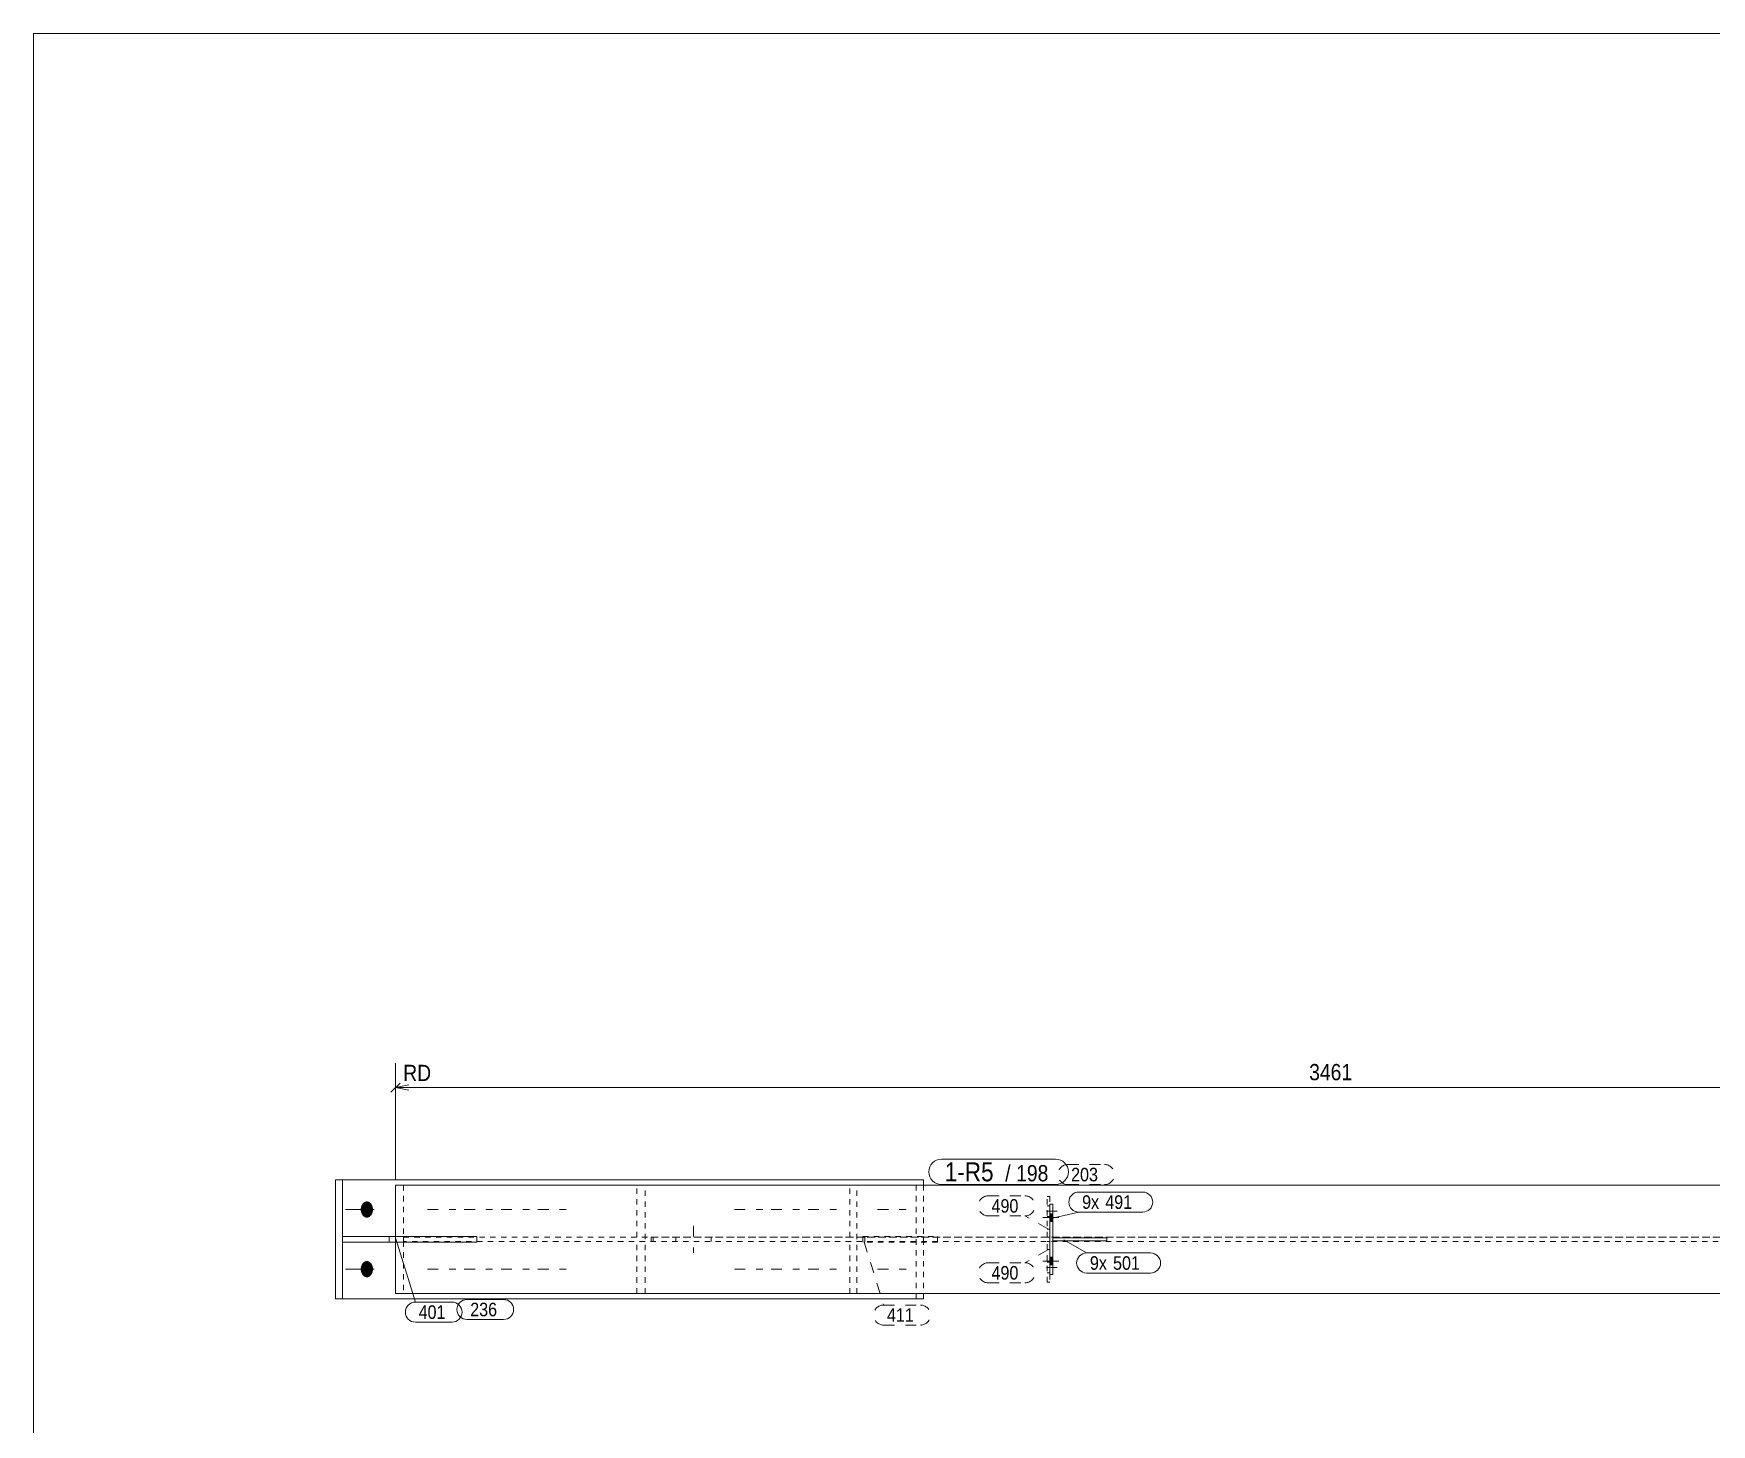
# Model space of a CAD drawing. Header units: millimetres. Extents: x 2 to 1174, y 1 to 825.
# Drawn here: x 5 to 314.6, y 568.4 to 825 of the extents above; entities that cross this region are included whole.
import ezdxf

# ---------------------------------------------------------------- set-up
doc = ezdxf.new("R2010")
doc.units = ezdxf.units.MM
for name, pattern in [('XKITLINE00', [0]), ('XKITLINE01', [4, 1, -1, 1, -1]), ('XKITLINE02', [4, 2, -2])]:
    doc.linetypes.add(name, pattern=pattern)
for name, color, linetype, lineweight in [('Bolt', 3, 'Continuous', 0), ('Dimensions', 7, 'Continuous', 0), ('DrawingSheet', 5, 'Continuous', 0), ('Part', 2, 'Continuous', 0), ('PartMark', 7, 'Continuous', 0)]:
    doc.layers.add(name, color=color, linetype=linetype, lineweight=lineweight)
doc.styles.add('ARIAL', font='ARIAL.TTF')

# ---------------------------------------------------------------- blocks, each defined once
blk = doc.blocks.new('*A80')
at = {"layer": 'Bolt', "color": 3, "linetype": 'XKITLINE02', "lineweight": 0}
for p, q in [((126.74, 605.02), (126.74, 600.02)), ((123.49, 602.92), (123.49, 602.12)), ((129.99, 602.92), (129.99, 602.12))]:
    blk.add_line(p, q, dxfattribs=at)
blk = doc.blocks.new('*A85')
at = {"layer": 'Bolt'}
for points in [[(65.36, 608.05), (65.36, 608.09), (65.37, 608.13), (65.37, 608.16), (65.37, 608.2), (65.37, 608.24), (65.38, 608.27), (65.38, 608.31), (65.39, 608.34), (65.4, 608.38), (65.4, 608.42), (65.41, 608.45), (65.42, 608.49), (65.43, 608.52), (65.44, 608.56), (65.45, 608.59), (65.46, 608.62), (65.47, 608.66), (65.48, 608.69), (65.5, 608.72), (65.51, 608.76), (65.52, 608.79), (65.54, 608.82), (65.55, 608.85), (65.57, 608.88), (65.59, 608.91), (65.6, 608.94), (65.62, 608.97), (65.64, 609), (65.66, 609.02), (65.67, 609.05), (65.69, 609.08), (65.71, 609.1), (65.73, 609.13), (65.76, 609.15), (65.78, 609.18), (65.8, 609.2), (65.82, 609.22), (65.84, 609.24), (65.87, 609.26), (65.89, 609.28), (65.91, 609.3), (65.94, 609.32), (65.96, 609.34), (65.99, 609.36), (66.01, 609.37), (66.04, 609.39), (66.06, 609.4), (66.09, 609.42), (66.11, 609.43), (66.14, 609.44), (66.17, 609.45), (66.19, 609.46), (66.22, 609.47), (66.25, 609.48), (66.27, 609.49), (66.3, 609.49), (66.33, 609.5), (66.36, 609.5), (66.38, 609.51), (66.41, 609.51), (66.44, 609.51), (66.47, 609.52), (66.49, 609.52), (66.52, 609.52), (66.55, 609.51), (66.58, 609.51), (66.61, 609.51), (66.63, 609.5), (66.66, 609.5), (66.69, 609.49), (66.72, 609.49), (66.74, 609.48), (66.77, 609.47), (66.8, 609.46), (66.82, 609.45), (66.85, 609.44), (66.88, 609.43), (66.9, 609.42), (66.93, 609.4), (66.95, 609.39), (66.98, 609.37), (67, 609.36), (67.03, 609.34), (67.05, 609.32), (67.08, 609.3), (67.1, 609.28), (67.12, 609.26), (67.15, 609.24), (67.17, 609.22), (67.19, 609.2), (67.21, 609.18), (67.23, 609.15), (67.26, 609.13), (67.28, 609.1), (67.3, 609.08), (67.32, 609.05), (67.33, 609.02), (67.35, 609), (67.37, 608.97), (67.39, 608.94), (67.4, 608.91), (67.42, 608.88), (67.44, 608.85), (67.45, 608.82), (67.47, 608.79), (67.48, 608.76), (67.49, 608.72), (67.51, 608.69), (67.52, 608.66), (67.53, 608.62), (67.54, 608.59), (67.55, 608.56), (67.56, 608.52), (67.57, 608.49), (67.58, 608.45), (67.59, 608.42), (67.59, 608.38), (67.6, 608.34), (67.61, 608.31), (67.61, 608.27), (67.62, 608.24), (67.62, 608.2), (67.62, 608.16), (67.62, 608.13), (67.63, 608.09), (67.63, 608.05), (67.63, 608.02), (67.63, 607.98), (67.63, 607.94), (67.62, 607.91), (67.62, 607.87), (67.62, 607.83), (67.62, 607.8), (67.61, 607.76), (67.61, 607.72), (67.6, 607.69), (67.59, 607.65), (67.59, 607.62), (67.58, 607.58), (67.57, 607.55), (67.56, 607.51), (67.55, 607.48), (67.54, 607.44), (67.53, 607.41), (67.52, 607.37), (67.51, 607.34), (67.49, 607.31), (67.48, 607.28), (67.47, 607.25), (67.45, 607.21), (67.44, 607.18), (67.42, 607.15), (67.4, 607.12), (67.39, 607.09), (67.37, 607.06), (67.35, 607.04), (67.33, 607.01), (67.32, 606.98), (67.3, 606.96), (67.28, 606.93), (67.26, 606.9), (67.23, 606.88), (67.21, 606.86), (67.19, 606.83), (67.17, 606.81), (67.15, 606.79), (67.12, 606.77), (67.1, 606.75), (67.08, 606.73), (67.05, 606.71), (67.03, 606.69), (67, 606.68), (66.98, 606.66), (66.95, 606.64), (66.93, 606.63), (66.9, 606.62), (66.88, 606.6), (66.85, 606.59), (66.82, 606.58), (66.8, 606.57), (66.77, 606.56), (66.74, 606.55), (66.72, 606.55), (66.69, 606.54), (66.66, 606.53), (66.63, 606.53), (66.61, 606.52), (66.58, 606.52), (66.55, 606.52), (66.52, 606.52), (66.49, 606.52), (66.47, 606.52), (66.44, 606.52), (66.41, 606.52), (66.38, 606.52), (66.36, 606.53), (66.33, 606.53), (66.3, 606.54), (66.27, 606.55), (66.25, 606.55), (66.22, 606.56), (66.19, 606.57), (66.17, 606.58), (66.14, 606.59), (66.11, 606.6), (66.09, 606.62), (66.06, 606.63), (66.04, 606.64), (66.01, 606.66), (65.99, 606.68), (65.96, 606.69), (65.94, 606.71), (65.91, 606.73), (65.89, 606.75), (65.87, 606.77), (65.84, 606.79), (65.82, 606.81), (65.8, 606.83), (65.78, 606.86), (65.76, 606.88), (65.73, 606.9), (65.71, 606.93), (65.69, 606.96), (65.67, 606.98), (65.66, 607.01), (65.64, 607.04), (65.62, 607.06), (65.6, 607.09), (65.59, 607.12), (65.57, 607.15), (65.55, 607.18), (65.54, 607.21), (65.52, 607.25), (65.51, 607.28), (65.5, 607.31), (65.48, 607.34), (65.47, 607.37), (65.46, 607.41), (65.45, 607.44), (65.44, 607.48), (65.43, 607.51), (65.42, 607.55), (65.41, 607.58), (65.4, 607.62), (65.4, 607.65), (65.39, 607.69), (65.38, 607.72), (65.38, 607.76), (65.37, 607.8), (65.37, 607.83), (65.37, 607.87), (65.37, 607.91), (65.36, 607.94), (65.36, 607.98), (65.36, 608.02)], [(65.36, 597.05), (65.36, 597.09), (65.37, 597.13), (65.37, 597.16), (65.37, 597.2), (65.37, 597.24), (65.38, 597.27), (65.38, 597.31), (65.39, 597.34), (65.4, 597.38), (65.4, 597.42), (65.41, 597.45), (65.42, 597.49), (65.43, 597.52), (65.44, 597.56), (65.45, 597.59), (65.46, 597.62), (65.47, 597.66), (65.48, 597.69), (65.5, 597.72), (65.51, 597.76), (65.52, 597.79), (65.54, 597.82), (65.55, 597.85), (65.57, 597.88), (65.59, 597.91), (65.6, 597.94), (65.62, 597.97), (65.64, 598), (65.66, 598.02), (65.67, 598.05), (65.69, 598.08), (65.71, 598.1), (65.73, 598.13), (65.76, 598.15), (65.78, 598.18), (65.8, 598.2), (65.82, 598.22), (65.84, 598.24), (65.87, 598.26), (65.89, 598.28), (65.91, 598.3), (65.94, 598.32), (65.96, 598.34), (65.99, 598.36), (66.01, 598.37), (66.04, 598.39), (66.06, 598.4), (66.09, 598.42), (66.11, 598.43), (66.14, 598.44), (66.17, 598.45), (66.19, 598.46), (66.22, 598.47), (66.25, 598.48), (66.27, 598.49), (66.3, 598.49), (66.33, 598.5), (66.36, 598.5), (66.38, 598.51), (66.41, 598.51), (66.44, 598.51), (66.47, 598.52), (66.49, 598.52), (66.52, 598.52), (66.55, 598.51), (66.58, 598.51), (66.61, 598.51), (66.63, 598.5), (66.66, 598.5), (66.69, 598.49), (66.72, 598.49), (66.74, 598.48), (66.77, 598.47), (66.8, 598.46), (66.82, 598.45), (66.85, 598.44), (66.88, 598.43), (66.9, 598.42), (66.93, 598.4), (66.95, 598.39), (66.98, 598.37), (67, 598.36), (67.03, 598.34), (67.05, 598.32), (67.08, 598.3), (67.1, 598.28), (67.12, 598.26), (67.15, 598.24), (67.17, 598.22), (67.19, 598.2), (67.21, 598.18), (67.23, 598.15), (67.26, 598.13), (67.28, 598.1), (67.3, 598.08), (67.32, 598.05), (67.33, 598.02), (67.35, 598), (67.37, 597.97), (67.39, 597.94), (67.4, 597.91), (67.42, 597.88), (67.44, 597.85), (67.45, 597.82), (67.47, 597.79), (67.48, 597.76), (67.49, 597.72), (67.51, 597.69), (67.52, 597.66), (67.53, 597.62), (67.54, 597.59), (67.55, 597.56), (67.56, 597.52), (67.57, 597.49), (67.58, 597.45), (67.59, 597.42), (67.59, 597.38), (67.6, 597.34), (67.61, 597.31), (67.61, 597.27), (67.62, 597.24), (67.62, 597.2), (67.62, 597.16), (67.62, 597.13), (67.63, 597.09), (67.63, 597.05), (67.63, 597.02), (67.63, 596.98), (67.63, 596.94), (67.62, 596.91), (67.62, 596.87), (67.62, 596.83), (67.62, 596.8), (67.61, 596.76), (67.61, 596.72), (67.6, 596.69), (67.59, 596.65), (67.59, 596.62), (67.58, 596.58), (67.57, 596.55), (67.56, 596.51), (67.55, 596.48), (67.54, 596.44), (67.53, 596.41), (67.52, 596.37), (67.51, 596.34), (67.49, 596.31), (67.48, 596.28), (67.47, 596.25), (67.45, 596.21), (67.44, 596.18), (67.42, 596.15), (67.4, 596.12), (67.39, 596.09), (67.37, 596.06), (67.35, 596.04), (67.33, 596.01), (67.32, 595.98), (67.3, 595.96), (67.28, 595.93), (67.26, 595.9), (67.23, 595.88), (67.21, 595.86), (67.19, 595.83), (67.17, 595.81), (67.15, 595.79), (67.12, 595.77), (67.1, 595.75), (67.08, 595.73), (67.05, 595.71), (67.03, 595.69), (67, 595.68), (66.98, 595.66), (66.95, 595.64), (66.93, 595.63), (66.9, 595.62), (66.88, 595.6), (66.85, 595.59), (66.82, 595.58), (66.8, 595.57), (66.77, 595.56), (66.74, 595.55), (66.72, 595.55), (66.69, 595.54), (66.66, 595.53), (66.63, 595.53), (66.61, 595.52), (66.58, 595.52), (66.55, 595.52), (66.52, 595.52), (66.49, 595.52), (66.47, 595.52), (66.44, 595.52), (66.41, 595.52), (66.38, 595.52), (66.36, 595.53), (66.33, 595.53), (66.3, 595.54), (66.27, 595.55), (66.25, 595.55), (66.22, 595.56), (66.19, 595.57), (66.17, 595.58), (66.14, 595.59), (66.11, 595.6), (66.09, 595.62), (66.06, 595.63), (66.04, 595.64), (66.01, 595.66), (65.99, 595.68), (65.96, 595.69), (65.94, 595.71), (65.91, 595.73), (65.89, 595.75), (65.87, 595.77), (65.84, 595.79), (65.82, 595.81), (65.8, 595.83), (65.78, 595.86), (65.76, 595.88), (65.73, 595.9), (65.71, 595.93), (65.69, 595.96), (65.67, 595.98), (65.66, 596.01), (65.64, 596.04), (65.62, 596.06), (65.6, 596.09), (65.59, 596.12), (65.57, 596.15), (65.55, 596.18), (65.54, 596.21), (65.52, 596.25), (65.51, 596.28), (65.5, 596.31), (65.48, 596.34), (65.47, 596.37), (65.46, 596.41), (65.45, 596.44), (65.44, 596.48), (65.43, 596.51), (65.42, 596.55), (65.41, 596.58), (65.4, 596.62), (65.4, 596.65), (65.39, 596.69), (65.38, 596.72), (65.38, 596.76), (65.37, 596.8), (65.37, 596.83), (65.37, 596.87), (65.37, 596.91), (65.36, 596.94), (65.36, 596.98), (65.36, 597.02)]]:
    blk.add_hatch(color=3, dxfattribs=at).paths.add_polyline_path(points, flags=17)
at = {"layer": 'Bolt', "color": 3, "linetype": 'XKITLINE00', "lineweight": 0}
for p, q in [((62.56, 608.02), (67.81, 608.02)), ((62.56, 597.02), (67.81, 597.02))]:
    blk.add_line(p, q, dxfattribs=at)
at = {"layer": 'Bolt', "color": 3, "linetype": 'XKITLINE02', "lineweight": 0}
for p, q in [((77.66, 608.02), (82.91, 608.02)), ((84.46, 608.02), (89.7, 608.02)), ((91.25, 608.02), (96.5, 608.02)), ((98.05, 608.02), (103.29, 608.02)), ((134.29, 608.02), (139.53, 608.02)), ((141.08, 608.02), (146.33, 608.02)), ((147.88, 608.02), (153.12, 608.02)), ((160.71, 608.02), (165.96, 608.02)), ((77.66, 597.02), (82.91, 597.02)), ((84.46, 597.02), (89.7, 597.02)), ((91.25, 597.02), (96.5, 597.02)), ((98.05, 597.02), (103.29, 597.02)), ((134.29, 597.02), (139.53, 597.02)), ((141.08, 597.02), (146.33, 597.02)), ((147.88, 597.02), (153.12, 597.02)), ((160.71, 597.02), (165.96, 597.02))]:
    blk.add_line(p, q, dxfattribs=at)
blk = doc.blocks.new('*A86')
at = {"layer": 'Part', "color": 2, "linetype": 'XKITLINE00', "lineweight": 0}
for p, q in [((71.76, 612.52), (71.76, 603.02)), ((433.82, 612.52), (71.76, 612.52)), ((71.76, 592.52), (71.76, 602.02)), ((433.82, 592.52), (71.76, 592.52))]:
    blk.add_line(p, q, dxfattribs=at)
at = {"layer": 'Part', "color": 7, "linetype": 'XKITLINE01', "lineweight": 0}
for p, q in [((73.25, 612.52), (73.25, 602.92)), ((116.32, 602.92), (116.32, 612.52)), ((117.82, 592.52), (117.82, 612.52)), ((71.76, 603.02), (71.76, 602.02)), ((73.25, 602.92), (433.82, 602.92)), ((433.82, 602.12), (73.25, 602.12)), ((73.25, 602.12), (73.25, 592.52)), ((116.32, 592.52), (116.32, 602.12))]:
    blk.add_line(p, q, dxfattribs=at)
blk = doc.blocks.new('*A89')
at = {"layer": 'Part', "color": 7, "linetype": 'XKITLINE01', "lineweight": 0}
for p, q in [((192.02, 602.92), (192.02, 610.42)), ((192.02, 610.42), (192.52, 610.42)), ((192.52, 610.42), (192.52, 602.92)), ((192.02, 604.42), (192.52, 604.42)), ((192.52, 602.92), (192.02, 602.92))]:
    blk.add_line(p, q, dxfattribs=at)
blk = doc.blocks.new('*A90')
at = {"layer": 'Part', "color": 7, "linetype": 'XKITLINE01', "lineweight": 0}
for p, q in [((192.02, 594.62), (192.02, 602.12)), ((192.02, 602.12), (192.52, 602.12)), ((192.02, 600.62), (192.52, 600.62)), ((192.52, 602.12), (192.52, 594.62)), ((192.52, 594.62), (192.02, 594.62))]:
    blk.add_line(p, q, dxfattribs=at)
blk = doc.blocks.new('*A91')
at = {"layer": 'Part', "color": 2, "linetype": 'XKITLINE00', "lineweight": 0}
for p, q in [((193.02, 602.77), (203.02, 602.77)), ((203.02, 602.27), (193.02, 602.27)), ((203.02, 602.27), (203.02, 602.77))]:
    blk.add_line(p, q, dxfattribs=at)
at = {"layer": 'Part', "color": 7, "linetype": 'XKITLINE01', "lineweight": 0}
blk.add_line((193.02, 602.27), (193.02, 602.77), dxfattribs=at)
blk.add_line((193.02, 602.27), (193.02, 602.77), dxfattribs=at)
blk = doc.blocks.new('*A92')
at = {"layer": 'Part', "color": 2, "linetype": 'XKITLINE00', "lineweight": 0}
for p, q in [((192.52, 609.02), (193.02, 609.02)), ((192.52, 596.02), (192.52, 609.02)), ((193.02, 609.02), (193.02, 596.02)), ((193.02, 596.02), (192.52, 596.02))]:
    blk.add_line(p, q, dxfattribs=at)
blk = doc.blocks.new('*A123')
at = {"layer": 'Part', "color": 7, "linetype": 'XKITLINE01', "lineweight": 0}
for p, q in [((158.02, 602.02), (158.02, 603.02)), ((158.02, 603.02), (171.77, 603.02)), ((171.77, 602.02), (158.02, 602.02)), ((158.37, 602.02), (158.37, 603.02)), ((169.16, 602.02), (169.16, 603.02)), ((171.77, 603.02), (171.77, 602.02))]:
    blk.add_line(p, q, dxfattribs=at)
blk = doc.blocks.new('*A124')
at = {"layer": 'Part', "color": 2, "linetype": 'XKITLINE00', "lineweight": 0}
for p, q in [((62.02, 602.02), (62.02, 603.02)), ((86.76, 603.02), (62.02, 603.02)), ((86.76, 602.02), (62.02, 602.02)), ((86.76, 603.02), (86.76, 602.02))]:
    blk.add_line(p, q, dxfattribs=at)
at = {"layer": 'Part', "color": 7, "linetype": 'XKITLINE01', "lineweight": 0}
for p, q in [((70.62, 602.02), (70.62, 603.02)), ((73.26, 602.02), (73.26, 603.02))]:
    blk.add_line(p, q, dxfattribs=at)
blk = doc.blocks.new('*A125')
at = {"layer": 'Part', "color": 7, "linetype": 'XKITLINE01', "lineweight": 0}
for p, q in [((417.98, 612.52), (155.57, 612.52)), ((155.57, 602.92), (155.57, 612.52)), ((156.89, 592.52), (156.89, 612.52)), ((417.82, 592.52), (417.82, 612.52)), ((417.98, 592.52), (417.98, 612.52)), ((417.82, 602.92), (118.93, 602.92)), ((118.93, 602.12), (118.93, 602.92)), ((417.82, 602.12), (118.93, 602.12)), ((119.3, 602.12), (119.3, 602.92)), ((155.57, 592.52), (155.57, 602.12)), ((155.57, 592.52), (417.98, 592.52))]:
    blk.add_line(p, q, dxfattribs=at)
blk = doc.blocks.new('*A126')
at = {"layer": 'Part', "color": 2, "linetype": 'XKITLINE00', "lineweight": 0}
for p, q in [((60.71, 591.52), (60.71, 613.52)), ((169.16, 613.52), (60.71, 613.52)), ((62.02, 591.52), (62.02, 613.52)), ((169.16, 613.52), (169.16, 612.52)), ((169.16, 591.52), (60.71, 591.52)), ((169.16, 591.52), (169.16, 592.52))]:
    blk.add_line(p, q, dxfattribs=at)
at = {"layer": 'Part', "color": 7, "linetype": 'XKITLINE01', "lineweight": 0}
for p, q in [((167.85, 591.52), (167.85, 613.52)), ((169.16, 612.52), (169.16, 592.52))]:
    blk.add_line(p, q, dxfattribs=at)
blk = doc.blocks.new('*A129')
at = {"layer": 'Bolt', "color": 3, "linetype": 'XKITLINE02', "lineweight": 0}
for p, q in [((193.87, 607.72), (190.87, 607.72)), ((192.52, 608.7), (192.02, 608.7)), ((192.52, 606.73), (192.02, 606.73))]:
    blk.add_line(p, q, dxfattribs=at)
blk = doc.blocks.new('*A130')
at = {"layer": 'Bolt', "color": 3, "linetype": 'XKITLINE02', "lineweight": 0}
for p, q in [((192.52, 598.3), (192.02, 598.3)), ((193.87, 597.32), (190.87, 597.32)), ((192.52, 596.33), (192.02, 596.33))]:
    blk.add_line(p, q, dxfattribs=at)
blk = doc.blocks.new('*A131')
at = {"layer": 'Bolt'}
for points in [[(192.52, 607.22), (193.02, 607.22), (193.02, 605.82), (192.52, 605.82)], [(192.52, 607.22), (193.02, 607.22), (193.02, 605.82), (192.52, 605.82)], [(192.52, 599.22), (193.02, 599.22), (193.02, 597.82), (192.52, 597.82)], [(192.52, 599.22), (193.02, 599.22), (193.02, 597.82), (192.52, 597.82)]]:
    blk.add_hatch(color=3, dxfattribs=at).paths.add_polyline_path(points, flags=17)
at = {"layer": 'Bolt', "color": 3, "linetype": 'XKITLINE00', "lineweight": 0}
for p, q in [((193.02, 607.22), (192.52, 607.22)), ((193.02, 607.22), (192.52, 607.22)), ((194.18, 606.52), (191.18, 606.52)), ((194.18, 606.52), (191.18, 606.52)), ((193.02, 605.82), (192.52, 605.82)), ((193.02, 605.82), (192.52, 605.82)), ((194.18, 598.52), (191.18, 598.52)), ((194.18, 598.52), (191.18, 598.52)), ((193.02, 599.22), (192.52, 599.22)), ((193.02, 599.22), (192.52, 599.22)), ((193.02, 597.82), (192.52, 597.82)), ((193.02, 597.82), (192.52, 597.82))]:
    blk.add_line(p, q, dxfattribs=at)
blk = doc.blocks.new('*A213')
at = {"layer": 'DrawingSheet', "color": 5, "linetype": 'XKITLINE00', "lineweight": 0}
for p, q in [((1174, 825), (5, 825)), ((5, 825), (5, 5))]:
    blk.add_line(p, q, dxfattribs=at)
blk = doc.blocks.new('*A312')
at = {"layer": 'Dimensions', "color": 7, "linetype": 'XKITLINE00', "lineweight": 0}
for p, q in [((71.76, 613.52), (71.76, 635.02)), ((71.76, 613.52), (71.76, 633.37)), ((72.61, 631.36), (70.91, 629.67)), ((74.26, 631.02), (71.76, 630.52)), ((71.76, 630.52), (417.82, 630.52)), ((74.26, 630.02), (71.76, 630.52)), ((78.98, 630.52), (71.76, 630.52))]:
    blk.add_line(p, q, dxfattribs=at)
at = {"layer": 'Dimensions', "color": 3}
blk.add_point((71.76, 630.52), dxfattribs=at)
at = {"layer": 'Dimensions', "color": 7}
blk.add_point((71.76, 630.52), dxfattribs=at)
at = {"layer": 'Dimensions', "color": 3, "style": 'ARIAL', "width": 0.85}
for s, p in [('RD', (73.2, 631.72)), ('3461', (240.34, 631.87))]:
    blk.add_text(s, height=3, dxfattribs=at).set_placement(p)
blk = doc.blocks.new('*A315')
at = {"layer": 'PartMark', "color": 7, "linetype": 'XKITLINE00', "lineweight": 0}
for p, q in [((84.96, 591.42), (91.72, 591.42)), ((84.96, 587.72), (91.72, 587.72))]:
    blk.add_line(p, q, dxfattribs=at)
for centre, start, end in [((84.96, 589.57), 90, 270), ((91.72, 589.57), 270, 90)]:
    blk.add_arc(centre, 1.85, start, end, dxfattribs=at)
at = {"layer": 'PartMark', "color": 3, "style": 'ARIAL', "width": 0.85}
blk.add_text('236', height=2.5, dxfattribs=at).set_placement((85.56, 588.32))
blk = doc.blocks.new('*A316')
at = {"layer": 'PartMark', "color": 7, "linetype": 'XKITLINE02', "lineweight": 0}
for p, q in [((195.82, 616.32), (202.58, 616.32)), ((195.82, 612.62), (202.58, 612.62))]:
    blk.add_line(p, q, dxfattribs=at)
for centre, start, end in [((195.82, 614.47), 90, 270), ((202.58, 614.47), 270, 90)]:
    blk.add_arc(centre, 1.85, start, end, dxfattribs=at)
at = {"layer": 'PartMark', "color": 3, "style": 'ARIAL', "width": 0.85}
blk.add_text('203', height=2.5, dxfattribs=at).set_placement((196.42, 613.22))
blk = doc.blocks.new('*A317')
at = {"layer": 'PartMark', "color": 7, "linetype": 'XKITLINE00', "lineweight": 0}
for p, q in [((71.81, 602.61), (75.44, 590.94)), ((75.44, 590.94), (82.2, 590.94)), ((75.44, 587.24), (82.2, 587.24))]:
    blk.add_line(p, q, dxfattribs=at)
for centre, start, end in [((75.44, 589.09), 90, 270), ((82.2, 589.09), 270, 90)]:
    blk.add_arc(centre, 1.85, start, end, dxfattribs=at)
at = {"layer": 'PartMark', "color": 3, "style": 'ARIAL', "width": 0.85}
blk.add_text('401', height=2.5, dxfattribs=at).set_placement((76.04, 587.84))
blk = doc.blocks.new('*A318')
at = {"layer": 'PartMark', "color": 7, "linetype": 'XKITLINE02', "lineweight": 0}
for p, q in [((158.22, 602.08), (161.84, 590.4)), ((161.84, 590.4), (168.61, 590.4)), ((161.84, 586.7), (168.61, 586.7))]:
    blk.add_line(p, q, dxfattribs=at)
for centre, start, end in [((161.84, 588.55), 90, 270), ((168.61, 588.55), 270, 90)]:
    blk.add_arc(centre, 1.85, start, end, dxfattribs=at)
at = {"layer": 'PartMark', "color": 3, "style": 'ARIAL', "width": 0.85}
blk.add_text('411', height=2.5, dxfattribs=at).set_placement((162.44, 587.3))
blk = doc.blocks.new('*A321')
at = {"layer": 'PartMark', "color": 7, "linetype": 'XKITLINE02', "lineweight": 0}
for p, q in [((192.15, 600.59), (187.91, 598.19)), ((181.14, 598.19), (187.91, 598.19)), ((181.14, 594.49), (187.91, 594.49))]:
    blk.add_line(p, q, dxfattribs=at)
for centre, start, end in [((181.14, 596.34), 90, 270), ((187.91, 596.34), 270, 90)]:
    blk.add_arc(centre, 1.85, start, end, dxfattribs=at)
at = {"layer": 'PartMark', "color": 3, "style": 'ARIAL', "width": 0.85}
blk.add_text('490', height=2.5, dxfattribs=at).set_placement((181.74, 595.09))
blk = doc.blocks.new('*A322')
at = {"layer": 'PartMark', "color": 7, "linetype": 'XKITLINE02', "lineweight": 0}
for p, q in [((181.14, 610.54), (187.91, 610.54)), ((181.14, 606.84), (187.91, 606.84)), ((192.15, 604.45), (187.91, 606.84))]:
    blk.add_line(p, q, dxfattribs=at)
for centre, start, end in [((181.14, 608.69), 90, 270), ((187.91, 608.69), 270, 90)]:
    blk.add_arc(centre, 1.85, start, end, dxfattribs=at)
at = {"layer": 'PartMark', "color": 3, "style": 'ARIAL', "width": 0.85}
blk.add_text('490', height=2.5, dxfattribs=at).set_placement((181.74, 607.44))
blk = doc.blocks.new('*A323')
at = {"layer": 'PartMark', "color": 7, "linetype": 'XKITLINE00', "lineweight": 0}
for p, q in [((172.51, 617.32), (193.56, 617.32)), ((172.51, 612.62), (193.56, 612.62))]:
    blk.add_line(p, q, dxfattribs=at)
for centre, start, end in [((172.51, 614.97), 90, 270), ((193.56, 614.97), 270, 90)]:
    blk.add_arc(centre, 2.35, start, end, dxfattribs=at)
at = {"layer": 'PartMark', "color": 1, "style": 'ARIAL', "width": 0.85}
blk.add_text('1-R5', height=3.5, dxfattribs=at).set_placement((173.11, 613.22))
at = {"layer": 'PartMark', "color": 3, "style": 'ARIAL', "width": 0.85}
for s, p in [('/', (184.27, 613.22)), ('198', (186.28, 613.22))]:
    blk.add_text(s, height=3, dxfattribs=at).set_placement(p)
blk = doc.blocks.new('*A324')
at = {"layer": 'PartMark', "color": 7, "linetype": 'XKITLINE00', "lineweight": 0}
for p, q in [((195.05, 602.4), (199.29, 600)), ((199.29, 600), (211.08, 600)), ((199.29, 596.3), (211.08, 596.3))]:
    blk.add_line(p, q, dxfattribs=at)
for centre, start, end in [((199.29, 598.15), 90, 270), ((211.08, 598.15), 270, 90)]:
    blk.add_arc(centre, 1.85, start, end, dxfattribs=at)
at = {"layer": 'PartMark', "color": 3, "style": 'ARIAL', "width": 0.85}
for s, p in [('9x', (199.89, 596.9)), ('501', (204.16, 596.9))]:
    blk.add_text(s, height=2.5, dxfattribs=at).set_placement(p)
blk = doc.blocks.new('*A325')
at = {"layer": 'PartMark', "color": 7, "linetype": 'XKITLINE00', "lineweight": 0}
for p, q in [((197.85, 611.24), (209.63, 611.24)), ((192.65, 606.39), (197.85, 607.54)), ((197.85, 607.54), (209.63, 607.54))]:
    blk.add_line(p, q, dxfattribs=at)
for centre, start, end in [((197.85, 609.39), 90, 270), ((209.63, 609.39), 270, 90)]:
    blk.add_arc(centre, 1.85, start, end, dxfattribs=at)
at = {"layer": 'PartMark', "color": 3, "style": 'ARIAL', "width": 0.85}
for s, p in [('9x', (198.45, 608.14)), ('491', (202.72, 608.14))]:
    blk.add_text(s, height=2.5, dxfattribs=at).set_placement(p)

msp = doc.modelspace()

# ---------------------------------------------------------------- block references
at = {"lineweight": 0}
for name in ['*A213', '*A312', '*A323', '*A316', '*A126', '*A125', '*A322', '*A89', '*A325', '*A85', '*A129', '*A131', '*A92', '*A80', '*A124', '*A317', '*A123', '*A318', '*A321', '*A90', '*A91', '*A324', '*A130', '*A315']:
    msp.add_blockref(name, (0, 0), dxfattribs=at)
at = {"layer": 'Part', "lineweight": 0}
msp.add_blockref('*A86', (0, 0), dxfattribs=at)

doc.saveas('drawing.dxf')
